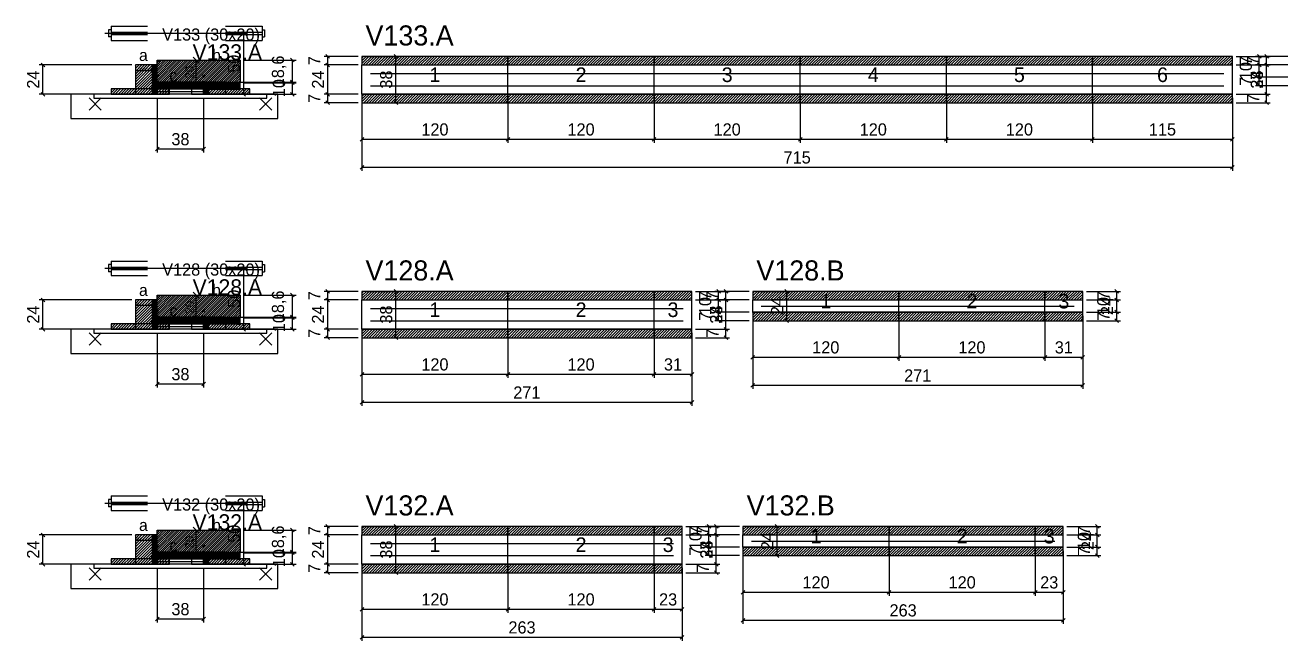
# Model space of a CAD drawing. Extents: x -9000 to 3070, y -1245 to 1250.
# Drawn here: x -69 to 963, y -1245 to -739 of the extents above; entities that cross this region are included whole.
import ezdxf
from ezdxf.enums import TextEntityAlignment as Align

# ---------------------------------------------------------------- set-up
doc = ezdxf.new("R2010")
doc.units = 0
for name, color, linetype in [('5', 5, 'Continuous'), ('BARRA_ANCORAGEM', 126, 'Continuous'), ('barrote', 126, 'Continuous'), ('CONCRETO', 251, 'Continuous'), ('COTA', 241, 'Continuous'), ('Cota Seção (2x)', 241, 'Continuous'), ('detalhes', 7, 'Continuous'), ('Hachura', 251, 'Continuous'), ('HACHURACONCRETO', 251, 'Continuous'), ('Madeira', 126, 'Continuous'), ('NOMENCLATURA', 7, 'Continuous'), ('Painéis', 200, 'Continuous'), ('presilha', 224, 'Continuous'), ('SARR_2.2x5', 40, 'Continuous'), ('SARR_2.2x7', 40, 'Continuous'), ('SARRAFO_2_2X7', 40, 'Continuous'), ('SCO-___-LAJ', 224, 'Continuous'), ('TENSOR', 224, 'Continuous'), ('Texto Seção', 7, 'Continuous')]:
    doc.layers.add(name, color=color, linetype=linetype)
doc.dimstyles.new('PAINEL', dxfattribs={"dimtxt": 10, "dimasz": 3, "dimexe": 3, "dimexo": 3, "dimgap": 3, "dimtad": 1, "dimblk": 'OBLIQUE', "dimblk1": 'OBLIQUE', "dimcen": 2.5, "dimclrd": 4, "dimclre": 4, "dimclrt": 240, "dimazin": 3, "dimtfac": 1, "dimtmove": 0, "dimatfit": 3})
doc.dimstyles.new('SECAO2X', dxfattribs={"dimtxt": 7, "dimasz": 5, "dimexe": 3, "dimexo": 3, "dimgap": 2, "dimtad": 3, "dimblk": 'OBLIQUE', "dimblk1": 'OBLIQUE', "dimcen": 2.5, "dimclrd": 4, "dimclre": 4, "dimclrt": 1, "dimazin": 3, "dimtfac": 1, "dimtmove": 0, "dimatfit": 3})

# ---------------------------------------------------------------- blocks, each defined once
blk = doc.blocks.new('PAR_ESQ')
for p, q in [((-1, -1), (1, 1)), ((-1, 1), (1, -1))]:
    blk.add_line(p, q)
blk = doc.blocks.new('PAR_FUNDO_ESQ')
for p, q in [((-1, -1), (1, 1)), ((-1, 1), (1, -1))]:
    blk.add_line(p, q)
blk = doc.blocks.new('PAR_FUNDO_DIR')
for p, q in [((-1, -1), (1, 1)), ((-1, 1), (1, -1))]:
    blk.add_line(p, q)
blk = doc.blocks.new('par_int_esq')
for p, q in [((-1, -1), (1, 1)), ((-1, 1), (1, -1))]:
    blk.add_line(p, q)
blk = doc.blocks.new('par_int_dir')
for p, q in [((-1, -1), (1, 1)), ((-1, 1), (1, -1))]:
    blk.add_line(p, q)
blk = doc.blocks.new('_OBLIQUE')
at = {"color": 0, "linetype": 'BYBLOCK'}
blk.add_line((-0.5, -0.5), (0.5, 0.5), dxfattribs=at)

msp = doc.modelspace()

# ---------------------------------------------------------------- hatches: boundary and pattern name
at = {"layer": 'COTA'}
h = msp.add_hatch(dxfattribs=at)
h.set_pattern_fill('ANSI31', scale=0.4)
h.paths.add_polyline_path([(40, -788), (40, -768), (108, -768), (108, -786.6), (78, -786.6), (78, -788)])
h = msp.add_hatch(dxfattribs=at)
h.set_pattern_fill('ANSI31', scale=0.5)
h.paths.add_polyline_path([(208, -772), (328, -772), (328, -765), (208, -765)])
h = msp.add_hatch(dxfattribs=at)
h.set_pattern_fill('ANSI31', scale=0.5)
h.paths.add_polyline_path([(328, -772), (448, -772), (448, -765), (328, -765)])
h = msp.add_hatch(dxfattribs=at)
h.set_pattern_fill('ANSI31', scale=0.5)
h.paths.add_polyline_path([(448, -772), (568, -772), (568, -765), (448, -765)])
h = msp.add_hatch(dxfattribs=at)
h.set_pattern_fill('ANSI31', scale=0.5)
h.paths.add_polyline_path([(568, -772), (688, -772), (688, -765), (568, -765)])
h = msp.add_hatch(dxfattribs=at)
h.set_pattern_fill('ANSI31', scale=0.5)
h.paths.add_polyline_path([(688, -772), (808, -772), (808, -765), (688, -765)])
h = msp.add_hatch(dxfattribs=at)
h.set_pattern_fill('ANSI31', scale=0.5)
h.paths.add_polyline_path([(808, -772), (923, -772), (923, -765), (808, -765)])
h = msp.add_hatch(dxfattribs=at)
h.set_pattern_fill('ANSI31', scale=0.5)
h.paths.add_polyline_path([(208, -803), (328, -803), (328, -796), (208, -796)])
h = msp.add_hatch(dxfattribs=at)
h.set_pattern_fill('ANSI31', scale=0.5)
h.paths.add_polyline_path([(328, -803), (448, -803), (448, -796), (328, -796)])
h = msp.add_hatch(dxfattribs=at)
h.set_pattern_fill('ANSI31', scale=0.5)
h.paths.add_polyline_path([(448, -803), (568, -803), (568, -796), (448, -796)])
h = msp.add_hatch(dxfattribs=at)
h.set_pattern_fill('ANSI31', scale=0.5)
h.paths.add_polyline_path([(568, -803), (688, -803), (688, -796), (568, -796)])
h = msp.add_hatch(dxfattribs=at)
h.set_pattern_fill('ANSI31', scale=0.5)
h.paths.add_polyline_path([(688, -803), (808, -803), (808, -796), (688, -796)])
h = msp.add_hatch(dxfattribs=at)
h.set_pattern_fill('ANSI31', scale=0.5)
h.paths.add_polyline_path([(808, -803), (923, -803), (923, -796), (808, -796)])
h = msp.add_hatch(dxfattribs=at)
h.set_pattern_fill('ANSI31', scale=0.5)
h.paths.add_polyline_path([(208, -965), (328, -965), (328, -958), (208, -958)])
h = msp.add_hatch(dxfattribs=at)
h.set_pattern_fill('ANSI31', scale=0.5)
h.paths.add_polyline_path([(328, -965), (448, -965), (448, -958), (328, -958)])
h = msp.add_hatch(dxfattribs=at)
h.set_pattern_fill('ANSI31', scale=0.5)
h.paths.add_polyline_path([(448, -965), (479, -965), (479, -958), (448, -958)])
h = msp.add_hatch(dxfattribs=at)
h.set_pattern_fill('ANSI31', scale=0.5)
h.paths.add_polyline_path([(529, -965), (649, -965), (649, -958), (529, -958)])
h = msp.add_hatch(dxfattribs=at)
h.set_pattern_fill('ANSI31', scale=0.5)
h.paths.add_polyline_path([(649, -965), (769, -965), (769, -958), (649, -958)])
h = msp.add_hatch(dxfattribs=at)
h.set_pattern_fill('ANSI31', scale=0.5)
h.paths.add_polyline_path([(769, -965), (800, -965), (800, -958), (769, -958)])
h = msp.add_hatch(dxfattribs=at)
h.set_pattern_fill('ANSI31', scale=0.4)
h.paths.add_polyline_path([(40, -981), (40, -961), (108, -961), (108, -979.6), (78, -979.6), (78, -981)])
h = msp.add_hatch(dxfattribs=at)
h.set_pattern_fill('ANSI31', scale=0.5)
h.paths.add_polyline_path([(529, -982), (649, -982), (649, -975), (529, -975)])
h = msp.add_hatch(dxfattribs=at)
h.set_pattern_fill('ANSI31', scale=0.5)
h.paths.add_polyline_path([(649, -982), (769, -982), (769, -975), (649, -975)])
h = msp.add_hatch(dxfattribs=at)
h.set_pattern_fill('ANSI31', scale=0.5)
h.paths.add_polyline_path([(769, -982), (800, -982), (800, -975), (769, -975)])
h = msp.add_hatch(dxfattribs=at)
h.set_pattern_fill('ANSI31', scale=0.5)
h.paths.add_polyline_path([(208, -996), (328, -996), (328, -989), (208, -989)])
h = msp.add_hatch(dxfattribs=at)
h.set_pattern_fill('ANSI31', scale=0.5)
h.paths.add_polyline_path([(328, -996), (448, -996), (448, -989), (328, -989)])
h = msp.add_hatch(dxfattribs=at)
h.set_pattern_fill('ANSI31', scale=0.5)
h.paths.add_polyline_path([(448, -996), (479, -996), (479, -989), (448, -989)])
h = msp.add_hatch(dxfattribs=at)
h.set_pattern_fill('ANSI31', scale=0.4)
h.paths.add_polyline_path([(40, -1174), (40, -1154), (108, -1154), (108, -1172.6), (78, -1172.6), (78, -1174)])
h = msp.add_hatch(dxfattribs=at)
h.set_pattern_fill('ANSI31', scale=0.5)
h.paths.add_polyline_path([(208, -1158), (328, -1158), (328, -1151), (208, -1151)])
h = msp.add_hatch(dxfattribs=at)
h.set_pattern_fill('ANSI31', scale=0.5)
h.paths.add_polyline_path([(328, -1158), (448, -1158), (448, -1151), (328, -1151)])
h = msp.add_hatch(dxfattribs=at)
h.set_pattern_fill('ANSI31', scale=0.5)
h.paths.add_polyline_path([(448, -1158), (471, -1158), (471, -1151), (448, -1151)])
h = msp.add_hatch(dxfattribs=at)
h.set_pattern_fill('ANSI31', scale=0.5)
h.paths.add_polyline_path([(521, -1158), (641, -1158), (641, -1151), (521, -1151)])
h = msp.add_hatch(dxfattribs=at)
h.set_pattern_fill('ANSI31', scale=0.5)
h.paths.add_polyline_path([(641, -1158), (761, -1158), (761, -1151), (641, -1151)])
h = msp.add_hatch(dxfattribs=at)
h.set_pattern_fill('ANSI31', scale=0.5)
h.paths.add_polyline_path([(761, -1158), (784, -1158), (784, -1151), (761, -1151)])
h = msp.add_hatch(dxfattribs=at)
h.set_pattern_fill('ANSI31', scale=0.5)
h.paths.add_polyline_path([(521, -1175), (641, -1175), (641, -1168), (521, -1168)])
h = msp.add_hatch(dxfattribs=at)
h.set_pattern_fill('ANSI31', scale=0.5)
h.paths.add_polyline_path([(641, -1175), (761, -1175), (761, -1168), (641, -1168)])
h = msp.add_hatch(dxfattribs=at)
h.set_pattern_fill('ANSI31', scale=0.5)
h.paths.add_polyline_path([(761, -1175), (784, -1175), (784, -1168), (761, -1168)])
h = msp.add_hatch(dxfattribs=at)
h.set_pattern_fill('ANSI31', scale=0.5)
h.paths.add_polyline_path([(208, -1189), (328, -1189), (328, -1182), (208, -1182)])
h = msp.add_hatch(dxfattribs=at)
h.set_pattern_fill('ANSI31', scale=0.5)
h.paths.add_polyline_path([(328, -1189), (448, -1189), (448, -1182), (328, -1182)])
h = msp.add_hatch(dxfattribs=at)
h.set_pattern_fill('ANSI31', scale=0.5)
h.paths.add_polyline_path([(448, -1189), (471, -1189), (471, -1182), (448, -1182)])
at = {"layer": 'Hachura'}
h = msp.add_hatch(dxfattribs=at)
h.set_pattern_fill('ANSI31', scale=0.5)
h.paths.add_polyline_path([(22, -796), (36, -796), (36, -772), (22, -772)])
h = msp.add_hatch(dxfattribs=at)
h.set_pattern_fill('ANSI31', scale=0.5)
h.paths.add_polyline_path([(22, -776.4), (36, -776.4), (36, -772), (22, -772)])
h = msp.add_hatch(dxfattribs=at)
h.set_pattern_fill('SOLID')
h.paths.add_polyline_path([(36, -796), (40, -796), (40, -772), (36, -772)])
h = msp.add_hatch(dxfattribs=at)
h.set_pattern_fill('ANSI31', scale=0.5)
h.paths.add_polyline_path([(2, -796), (22, -796), (22, -791.6), (2, -791.6)])
h = msp.add_hatch(dxfattribs=at)
h.set_pattern_fill('SOLID')
h.paths.add_polyline_path([(40, -791.6), (78, -791.6), (78, -788), (40, -788)])
h = msp.add_hatch(dxfattribs=at)
h.set_pattern_fill('ANSI31', scale=0.5)
h.paths.add_polyline_path([(40, -796), (50, -796), (50, -791.6), (40, -791.6)])
h = msp.add_hatch(dxfattribs=at)
h.set_pattern_fill('SOLID')
h.paths.add_polyline_path([(78, -796), (82, -796), (82, -786), (78, -786)])
h = msp.add_hatch(dxfattribs=at)
h.set_pattern_fill('SOLID')
h.paths.add_polyline_path([(78, -786), (108, -786), (108, -792), (78, -792)])
h = msp.add_hatch(dxfattribs=at)
h.set_pattern_fill('ANSI31', scale=0.5)
h.paths.add_polyline_path([(82, -796), (96, -796), (96, -786), (82, -786)])
h = msp.add_hatch(dxfattribs=at)
h.set_pattern_fill('ANSI31', scale=0.5)
h.paths.add_polyline_path([(82, -790.4), (96, -790.4), (96, -786), (82, -786)])
h = msp.add_hatch(dxfattribs=at)
h.set_pattern_fill('ANSI31', scale=0.5)
h.paths.add_polyline_path([(96, -796), (116, -796), (116, -791.6), (96, -791.6)])
h = msp.add_hatch(dxfattribs=at)
h.set_pattern_fill('ANSI31', scale=0.5)
h.paths.add_polyline_path([(22, -989), (36, -989), (36, -965), (22, -965)])
h = msp.add_hatch(dxfattribs=at)
h.set_pattern_fill('ANSI31', scale=0.5)
h.paths.add_polyline_path([(22, -969.4), (36, -969.4), (36, -965), (22, -965)])
h = msp.add_hatch(dxfattribs=at)
h.set_pattern_fill('SOLID')
h.paths.add_polyline_path([(36, -989), (40, -989), (40, -965), (36, -965)])
h = msp.add_hatch(dxfattribs=at)
h.set_pattern_fill('SOLID')
h.paths.add_polyline_path([(78, -989), (82, -989), (82, -979), (78, -979)])
h = msp.add_hatch(dxfattribs=at)
h.set_pattern_fill('SOLID')
h.paths.add_polyline_path([(78, -979), (108, -979), (108, -985), (78, -985)])
h = msp.add_hatch(dxfattribs=at)
h.set_pattern_fill('ANSI31', scale=0.5)
h.paths.add_polyline_path([(82, -989), (96, -989), (96, -979), (82, -979)])
h = msp.add_hatch(dxfattribs=at)
h.set_pattern_fill('ANSI31', scale=0.5)
h.paths.add_polyline_path([(82, -983.4), (96, -983.4), (96, -979), (82, -979)])
h = msp.add_hatch(dxfattribs=at)
h.set_pattern_fill('ANSI31', scale=0.5)
h.paths.add_polyline_path([(2, -989), (22, -989), (22, -984.6), (2, -984.6)])
h = msp.add_hatch(dxfattribs=at)
h.set_pattern_fill('SOLID')
h.paths.add_polyline_path([(40, -984.6), (78, -984.6), (78, -981), (40, -981)])
h = msp.add_hatch(dxfattribs=at)
h.set_pattern_fill('ANSI31', scale=0.5)
h.paths.add_polyline_path([(40, -989), (50, -989), (50, -984.6), (40, -984.6)])
h = msp.add_hatch(dxfattribs=at)
h.set_pattern_fill('ANSI31', scale=0.5)
h.paths.add_polyline_path([(96, -989), (116, -989), (116, -984.6), (96, -984.6)])
h = msp.add_hatch(dxfattribs=at)
h.set_pattern_fill('ANSI31', scale=0.5)
h.paths.add_polyline_path([(22, -1182), (36, -1182), (36, -1158), (22, -1158)])
h = msp.add_hatch(dxfattribs=at)
h.set_pattern_fill('ANSI31', scale=0.5)
h.paths.add_polyline_path([(22, -1162.4), (36, -1162.4), (36, -1158), (22, -1158)])
h = msp.add_hatch(dxfattribs=at)
h.set_pattern_fill('SOLID')
h.paths.add_polyline_path([(36, -1182), (40, -1182), (40, -1158), (36, -1158)])
h = msp.add_hatch(dxfattribs=at)
h.set_pattern_fill('SOLID')
h.paths.add_polyline_path([(40, -1177.6), (78, -1177.6), (78, -1174), (40, -1174)])
h = msp.add_hatch(dxfattribs=at)
h.set_pattern_fill('SOLID')
h.paths.add_polyline_path([(78, -1182), (82, -1182), (82, -1172), (78, -1172)])
h = msp.add_hatch(dxfattribs=at)
h.set_pattern_fill('SOLID')
h.paths.add_polyline_path([(78, -1172), (108, -1172), (108, -1178), (78, -1178)])
h = msp.add_hatch(dxfattribs=at)
h.set_pattern_fill('ANSI31', scale=0.5)
h.paths.add_polyline_path([(82, -1182), (96, -1182), (96, -1172), (82, -1172)])
h = msp.add_hatch(dxfattribs=at)
h.set_pattern_fill('ANSI31', scale=0.5)
h.paths.add_polyline_path([(82, -1176.4), (96, -1176.4), (96, -1172), (82, -1172)])
h = msp.add_hatch(dxfattribs=at)
h.set_pattern_fill('ANSI31', scale=0.5)
h.paths.add_polyline_path([(2, -1182), (22, -1182), (22, -1177.6), (2, -1177.6)])
h = msp.add_hatch(dxfattribs=at)
h.set_pattern_fill('ANSI31', scale=0.5)
h.paths.add_polyline_path([(40, -1182), (50, -1182), (50, -1177.6), (40, -1177.6)])
h = msp.add_hatch(dxfattribs=at)
h.set_pattern_fill('ANSI31', scale=0.5)
h.paths.add_polyline_path([(96, -1182), (116, -1182), (116, -1177.6), (96, -1177.6)])
at = {"layer": 'HACHURACONCRETO'}
h = msp.add_hatch(dxfattribs=at)
h.set_pattern_fill('ANSI31', scale=0.3)
h.paths.add_polyline_path([(40, -791.6), (78, -791.6), (78, -786), (40, -786)])
h = msp.add_hatch(dxfattribs=at)
h.set_pattern_fill('ANSI31', scale=0.3)
h.paths.add_polyline_path([(40, -984.6), (78, -984.6), (78, -979), (40, -979)])
h = msp.add_hatch(dxfattribs=at)
h.set_pattern_fill('ANSI31', scale=0.3)
h.paths.add_polyline_path([(40, -1177.6), (78, -1177.6), (78, -1172), (40, -1172)])

# ---------------------------------------------------------------- linework, layer by layer
for p, q in [((2, -740), (32, -740)), ((2, -740), (2, -752)), ((96, -740), (126, -740)), ((126, -740), (126, -752)), ((0, -743), (0, -749)), ((2, -743), (0, -743)), ((2, -749), (0, -749)), ((2, -745), (32, -745)), ((2, -747), (32, -747)), ((2, -752), (32, -752)), ((96, -745), (126, -745)), ((96, -747), (126, -747)), ((96, -752), (126, -752)), ((126, -743), (128, -743)), ((126, -749), (128, -749)), ((128, -743), (128, -749)), ((0, -936), (0, -942)), ((2, -936), (0, -936)), ((2, -933), (32, -933)), ((2, -933), (2, -945)), ((2, -938), (32, -938)), ((96, -933), (126, -933)), ((96, -938), (126, -938)), ((126, -933), (126, -945)), ((126, -936), (128, -936)), ((128, -936), (128, -942)), ((2, -942), (0, -942)), ((2, -940), (32, -940)), ((2, -945), (32, -945)), ((96, -940), (126, -940)), ((96, -945), (126, -945)), ((126, -942), (128, -942)), ((0, -1129), (0, -1135)), ((2, -1129), (0, -1129)), ((2, -1126), (32, -1126)), ((2, -1126), (2, -1138)), ((2, -1131), (32, -1131)), ((2, -1133), (32, -1133)), ((96, -1126), (126, -1126)), ((96, -1131), (126, -1131)), ((96, -1133), (126, -1133)), ((126, -1126), (126, -1138)), ((126, -1129), (128, -1129)), ((128, -1129), (128, -1135)), ((2, -1135), (0, -1135)), ((2, -1138), (32, -1138)), ((96, -1138), (126, -1138)), ((126, -1135), (128, -1135))]:
    msp.add_line(p, q)
at = {"layer": 'BARRA_ANCORAGEM'}
for p, q in [((40, -788.3), (78, -788.3)), ((40, -790.3), (40, -788.3)), ((40, -790.3), (78, -790.3)), ((40, -791.7), (78, -791.7)), ((40, -793.7), (40, -791.7)), ((40, -793.7), (78, -793.7)), ((78, -790.3), (78, -788.3)), ((78, -793.7), (78, -791.7)), ((40, -981.3), (78, -981.3)), ((40, -983.3), (40, -981.3)), ((40, -983.3), (78, -983.3)), ((40, -984.7), (78, -984.7)), ((40, -986.7), (40, -984.7)), ((40, -986.7), (78, -986.7)), ((78, -983.3), (78, -981.3)), ((78, -986.7), (78, -984.7)), ((40, -1174.3), (78, -1174.3)), ((40, -1176.3), (40, -1174.3)), ((78, -1176.3), (78, -1174.3)), ((40, -1176.3), (78, -1176.3)), ((40, -1177.7), (78, -1177.7)), ((40, -1179.7), (40, -1177.7)), ((40, -1179.7), (78, -1179.7)), ((78, -1179.7), (78, -1177.7))]:
    msp.add_line(p, q, dxfattribs=at)
at = {"layer": 'barrote'}
for points in [[(-31, -816), (139, -816), (139, -796), (-31, -796)], [(-31, -1009), (139, -1009), (139, -989), (-31, -989)], [(-31, -1202), (139, -1202), (139, -1182), (-31, -1182)]]:
    msp.add_lwpolyline(points, close=True, dxfattribs=at)
at = {"layer": 'CONCRETO'}
for points in [[(40, -788), (40, -768), (108, -768), (108, -786.6), (78, -786.6), (78, -788)], [(40, -981), (40, -961), (108, -961), (108, -979.6), (78, -979.6), (78, -981)], [(40, -1174), (40, -1154), (108, -1154), (108, -1172.6), (78, -1172.6), (78, -1174)]]:
    msp.add_lwpolyline(points, close=True, dxfattribs=at)
at = {"layer": 'HACHURACONCRETO'}
for points in [[(40, -791.6), (78, -791.6), (78, -786), (40, -786)], [(40, -984.6), (78, -984.6), (78, -979), (40, -979)], [(40, -1177.6), (78, -1177.6), (78, -1172), (40, -1172)]]:
    msp.add_lwpolyline(points, close=True, dxfattribs=at)
at = {"layer": 'Madeira'}
for points in [[(22, -796), (36, -796), (36, -772), (22, -772)], [(22, -776.4), (36, -776.4), (36, -772), (22, -772)], [(2, -796), (22, -796), (22, -791.6), (2, -791.6)], [(22, -796), (36, -796), (36, -791.6), (22, -791.6)], [(40, -796), (50, -796), (50, -791.6), (40, -791.6)], [(68, -796), (78, -796), (78, -791.6), (68, -791.6)], [(82, -796), (96, -796), (96, -786), (82, -786)], [(82, -790.4), (96, -790.4), (96, -786), (82, -786)], [(96, -796), (116, -796), (116, -791.6), (96, -791.6)], [(22, -989), (36, -989), (36, -965), (22, -965)], [(22, -969.4), (36, -969.4), (36, -965), (22, -965)], [(82, -989), (96, -989), (96, -979), (82, -979)], [(82, -983.4), (96, -983.4), (96, -979), (82, -979)], [(2, -989), (22, -989), (22, -984.6), (2, -984.6)], [(22, -989), (36, -989), (36, -984.6), (22, -984.6)], [(40, -989), (50, -989), (50, -984.6), (40, -984.6)], [(68, -989), (78, -989), (78, -984.6), (68, -984.6)], [(96, -989), (116, -989), (116, -984.6), (96, -984.6)], [(22, -1182), (36, -1182), (36, -1158), (22, -1158)], [(22, -1162.4), (36, -1162.4), (36, -1158), (22, -1158)], [(82, -1182), (96, -1182), (96, -1172), (82, -1172)], [(82, -1176.4), (96, -1176.4), (96, -1172), (82, -1172)], [(2, -1182), (22, -1182), (22, -1177.6), (2, -1177.6)], [(22, -1182), (36, -1182), (36, -1177.6), (22, -1177.6)], [(40, -1182), (50, -1182), (50, -1177.6), (40, -1177.6)], [(68, -1182), (78, -1182), (78, -1177.6), (68, -1177.6)], [(96, -1182), (116, -1182), (116, -1177.6), (96, -1177.6)]]:
    msp.add_lwpolyline(points, close=True, dxfattribs=at)
at = {"layer": 'Painéis'}
for p, q in [((208, -772), (328, -772)), ((208, -796), (208, -772)), ((328, -796), (328, -772)), ((328, -796), (328, -772)), ((328, -772), (448, -772)), ((328, -796), (328, -772)), ((448, -796), (448, -772)), ((448, -796), (448, -772)), ((448, -772), (568, -772)), ((448, -796), (448, -772)), ((568, -796), (568, -772)), ((568, -796), (568, -772)), ((568, -772), (688, -772)), ((568, -796), (568, -772)), ((688, -796), (688, -772)), ((688, -796), (688, -772)), ((688, -772), (808, -772)), ((688, -796), (688, -772)), ((808, -796), (808, -772)), ((808, -796), (808, -772)), ((808, -772), (923, -772)), ((808, -796), (808, -772)), ((923, -796), (923, -772)), ((208, -796), (328, -796)), ((328, -796), (448, -796)), ((448, -796), (568, -796)), ((568, -796), (688, -796)), ((688, -796), (808, -796)), ((808, -796), (923, -796)), ((208, -965), (328, -965)), ((208, -989), (208, -965)), ((328, -989), (328, -965)), ((328, -989), (328, -965)), ((328, -965), (448, -965)), ((328, -989), (328, -965)), ((448, -989), (448, -965)), ((448, -989), (448, -965)), ((448, -965), (479, -965)), ((448, -989), (448, -965)), ((479, -989), (479, -965)), ((529, -965), (649, -965)), ((529, -975), (529, -965)), ((649, -975), (649, -965)), ((649, -975), (649, -965)), ((649, -965), (769, -965)), ((649, -975), (649, -965)), ((769, -975), (769, -965)), ((769, -975), (769, -965)), ((769, -965), (800, -965)), ((769, -975), (769, -965)), ((800, -975), (800, -965)), ((529, -975), (649, -975)), ((649, -975), (769, -975)), ((769, -975), (800, -975)), ((208, -989), (328, -989)), ((328, -989), (448, -989)), ((448, -989), (479, -989)), ((208, -1158), (328, -1158)), ((208, -1182), (208, -1158)), ((328, -1182), (328, -1158)), ((328, -1182), (328, -1158)), ((328, -1158), (448, -1158)), ((328, -1182), (328, -1158)), ((448, -1182), (448, -1158)), ((448, -1182), (448, -1158)), ((448, -1158), (471, -1158)), ((448, -1182), (448, -1158)), ((471, -1182), (471, -1158)), ((521, -1158), (641, -1158)), ((521, -1168), (521, -1158)), ((641, -1168), (641, -1158)), ((641, -1168), (641, -1158)), ((641, -1158), (761, -1158)), ((641, -1168), (641, -1158)), ((761, -1168), (761, -1158)), ((761, -1168), (761, -1158)), ((761, -1158), (784, -1158)), ((761, -1168), (761, -1158)), ((784, -1168), (784, -1158)), ((521, -1168), (641, -1168)), ((641, -1168), (761, -1168)), ((761, -1168), (784, -1168)), ((208, -1182), (328, -1182)), ((328, -1182), (448, -1182)), ((448, -1182), (471, -1182))]:
    msp.add_line(p, q, dxfattribs=at)
for points in [[(36, -796), (40, -796), (40, -772), (36, -772)], [(40, -791.6), (78, -791.6), (78, -788), (40, -788)], [(78, -796), (82, -796), (82, -786), (78, -786)], [(78, -786), (108, -786), (108, -786.6), (78, -786.6)], [(36, -989), (40, -989), (40, -965), (36, -965)], [(78, -989), (82, -989), (82, -979), (78, -979)], [(78, -979), (108, -979), (108, -979.6), (78, -979.6)], [(40, -984.6), (78, -984.6), (78, -981), (40, -981)], [(36, -1182), (40, -1182), (40, -1158), (36, -1158)], [(40, -1177.6), (78, -1177.6), (78, -1174), (40, -1174)], [(78, -1182), (82, -1182), (82, -1172), (78, -1172)], [(78, -1172), (108, -1172), (108, -1172.6), (78, -1172.6)]]:
    msp.add_lwpolyline(points, close=True, dxfattribs=at)
at = {"layer": 'presilha'}
for p, q in [((-16, -809), (-6, -799)), ((-16, -799), (-6, -809)), ((124, -809), (134, -799)), ((124, -799), (134, -809)), ((-16, -1002), (-6, -992)), ((-16, -992), (-6, -1002)), ((124, -1002), (134, -992)), ((124, -992), (134, -1002)), ((-16, -1195), (-6, -1185)), ((-16, -1185), (-6, -1195)), ((124, -1195), (134, -1185)), ((124, -1185), (134, -1195))]:
    msp.add_line(p, q, dxfattribs=at)
at = {"layer": 'SARR_2.2x5'}
for points in [[(536, -970), (649, -970)], [(536, -970), (649, -970)], [(649, -970), (769, -970)], [(649, -970), (769, -970)], [(769, -970), (793, -970)], [(769, -970), (793, -970)], [(528, -1163), (641, -1163)], [(528, -1163), (641, -1163)], [(641, -1163), (761, -1163)], [(641, -1163), (761, -1163)], [(761, -1163), (777, -1163)], [(761, -1163), (777, -1163)]]:
    msp.add_lwpolyline(points, dxfattribs=at)
at = {"layer": 'SARR_2.2x7'}
for points in [[(215, -779), (328, -779)], [(215, -779), (328, -779)], [(328, -779), (448, -779)], [(328, -779), (448, -779)], [(448, -779), (568, -779)], [(448, -779), (568, -779)], [(568, -779), (688, -779)], [(568, -779), (688, -779)], [(688, -779), (808, -779)], [(688, -779), (808, -779)], [(808, -779), (916, -779)], [(808, -779), (916, -779)], [(215, -789), (328, -789)], [(215, -789), (328, -789)], [(328, -789), (448, -789)], [(328, -789), (448, -789)], [(448, -789), (568, -789)], [(448, -789), (568, -789)], [(568, -789), (688, -789)], [(568, -789), (688, -789)], [(688, -789), (808, -789)], [(688, -789), (808, -789)], [(808, -789), (916, -789)], [(808, -789), (916, -789)], [(215, -972), (328, -972)], [(215, -972), (328, -972)], [(328, -972), (448, -972)], [(328, -972), (448, -972)], [(448, -972), (472, -972)], [(448, -972), (472, -972)], [(215, -982), (328, -982)], [(215, -982), (328, -982)], [(328, -982), (448, -982)], [(328, -982), (448, -982)], [(448, -982), (472, -982)], [(448, -982), (472, -982)], [(215, -1165), (328, -1165)], [(215, -1165), (328, -1165)], [(328, -1165), (448, -1165)], [(328, -1165), (448, -1165)], [(448, -1165), (464, -1165)], [(448, -1165), (464, -1165)], [(215, -1175), (328, -1175)], [(215, -1175), (328, -1175)], [(328, -1175), (448, -1175)], [(328, -1175), (448, -1175)], [(448, -1175), (464, -1175)], [(448, -1175), (464, -1175)]]:
    msp.add_lwpolyline(points, dxfattribs=at)
at = {"layer": 'SARRAFO_2_2X7'}
for p, q in [((36, -781.2), (36, -776.8)), ((36, -776.8), (40, -776.8)), ((36, -781.2), (40, -781.2)), ((40, -781.2), (40, -776.8)), ((36, -791.2), (36, -786.8)), ((36, -786.8), (40, -786.8)), ((36, -791.2), (40, -791.2)), ((40, -791.2), (40, -786.8)), ((78, -793.2), (78, -788.8)), ((78, -788.8), (82, -788.8)), ((78, -793.2), (82, -793.2)), ((82, -793.2), (82, -788.8)), ((36, -974.2), (36, -969.8)), ((36, -969.8), (40, -969.8)), ((36, -974.2), (40, -974.2)), ((40, -974.2), (40, -969.8)), ((36, -984.2), (36, -979.8)), ((36, -979.8), (40, -979.8)), ((36, -984.2), (40, -984.2)), ((40, -984.2), (40, -979.8)), ((78, -986.2), (78, -981.8)), ((78, -981.8), (82, -981.8)), ((78, -986.2), (82, -986.2)), ((82, -986.2), (82, -981.8)), ((36, -1167.2), (36, -1162.8)), ((36, -1162.8), (40, -1162.8)), ((40, -1167.2), (40, -1162.8)), ((36, -1167.2), (40, -1167.2)), ((36, -1177.2), (36, -1172.8)), ((36, -1172.8), (40, -1172.8)), ((40, -1177.2), (40, -1172.8)), ((78, -1179.2), (78, -1174.8)), ((78, -1174.8), (82, -1174.8)), ((82, -1179.2), (82, -1174.8)), ((36, -1177.2), (40, -1177.2)), ((78, -1179.2), (82, -1179.2))]:
    msp.add_line(p, q, dxfattribs=at)
at = {"layer": 'SCO-___-LAJ'}
for points in [[(208, -772), (328, -772), (328, -765), (208, -765)], [(328, -772), (448, -772), (448, -765), (328, -765)], [(448, -772), (568, -772), (568, -765), (448, -765)], [(568, -772), (688, -772), (688, -765), (568, -765)], [(688, -772), (808, -772), (808, -765), (688, -765)], [(808, -772), (923, -772), (923, -765), (808, -765)], [(-12, -799.2), (130, -799.2), (130, -796), (-12, -796)], [(208, -803), (328, -803), (328, -796), (208, -796)], [(328, -803), (448, -803), (448, -796), (328, -796)], [(448, -803), (568, -803), (568, -796), (448, -796)], [(568, -803), (688, -803), (688, -796), (568, -796)], [(688, -803), (808, -803), (808, -796), (688, -796)], [(808, -803), (923, -803), (923, -796), (808, -796)], [(208, -965), (328, -965), (328, -958), (208, -958)], [(328, -965), (448, -965), (448, -958), (328, -958)], [(448, -965), (479, -965), (479, -958), (448, -958)], [(529, -965), (649, -965), (649, -958), (529, -958)], [(649, -965), (769, -965), (769, -958), (649, -958)], [(769, -965), (800, -965), (800, -958), (769, -958)], [(529, -982), (649, -982), (649, -975), (529, -975)], [(649, -982), (769, -982), (769, -975), (649, -975)], [(769, -982), (800, -982), (800, -975), (769, -975)], [(-12, -992.2), (130, -992.2), (130, -989), (-12, -989)], [(208, -996), (328, -996), (328, -989), (208, -989)], [(328, -996), (448, -996), (448, -989), (328, -989)], [(448, -996), (479, -996), (479, -989), (448, -989)], [(208, -1158), (328, -1158), (328, -1151), (208, -1151)], [(328, -1158), (448, -1158), (448, -1151), (328, -1151)], [(448, -1158), (471, -1158), (471, -1151), (448, -1151)], [(521, -1158), (641, -1158), (641, -1151), (521, -1151)], [(641, -1158), (761, -1158), (761, -1151), (641, -1151)], [(761, -1158), (784, -1158), (784, -1151), (761, -1151)], [(521, -1175), (641, -1175), (641, -1168), (521, -1168)], [(641, -1175), (761, -1175), (761, -1168), (641, -1168)], [(761, -1175), (784, -1175), (784, -1168), (761, -1168)], [(-12, -1185.2), (130, -1185.2), (130, -1182), (-12, -1182)], [(208, -1189), (328, -1189), (328, -1182), (208, -1182)], [(328, -1189), (448, -1189), (448, -1182), (328, -1182)], [(448, -1189), (471, -1189), (471, -1182), (448, -1182)]]:
    msp.add_lwpolyline(points, close=True, dxfattribs=at)
at = {"layer": 'TENSOR'}
for p, q in [((-3, -746), (106, -746)), ((-3, -939), (106, -939)), ((-3, -1132), (106, -1132))]:
    msp.add_line(p, q, dxfattribs=at)

# ---------------------------------------------------------------- block references
at = {"layer": 'Painéis'}
for name, p in [('par_int_esq', (40, -781)), ('par_int_dir', (78, -781)), ('PAR_ESQ', (36, -791)), ('PAR_FUNDO_ESQ', (40, -786)), ('PAR_FUNDO_DIR', (78, -786)), ('par_int_esq', (40, -974)), ('PAR_FUNDO_ESQ', (40, -979)), ('par_int_dir', (78, -974)), ('PAR_FUNDO_DIR', (78, -979)), ('PAR_ESQ', (36, -984)), ('par_int_esq', (40, -1167)), ('PAR_FUNDO_ESQ', (40, -1172)), ('par_int_dir', (78, -1167)), ('PAR_FUNDO_DIR', (78, -1172)), ('PAR_ESQ', (36, -1177))]:
    msp.add_blockref(name, p, dxfattribs=at)

# ---------------------------------------------------------------- texts
at = {"layer": '5'}
for s, p in [('1', (268, -780)), ('2', (388, -780)), ('3', (508, -780)), ('4', (628, -780)), ('5', (748, -780)), ('6', (865.5, -780)), ('1', (268, -973)), ('2', (388, -973)), ('3', (463.5, -973)), ('1', (589, -966)), ('2', (709, -966)), ('3', (784.5, -966)), ('1', (581, -1159)), ('2', (701, -1159)), ('3', (772.5, -1159)), ('1', (268, -1166)), ('2', (388, -1166)), ('3', (459.5, -1166))]:
    msp.add_text(s, height=12, dxfattribs=at).set_placement(p, align=Align.MIDDLE_CENTER)
at = {"layer": 'detalhes'}
for s, p in [('a', (25, -768.7)), ('b', (85, -768.7)), ('c', (50, -785.5)), ('a', (25, -961.7)), ('b', (85, -961.7)), ('c', (50, -978.5)), ('b', (85, -1154.7)), ('a', (25, -1154.7)), ('c', (50, -1171.5))]:
    msp.add_text(s, height=9.6, dxfattribs=at).set_placement(p)
at = {"layer": 'NOMENCLATURA'}
for s, p in [('V133.A', (211, -756)), ('V128.A', (211, -949)), ('V128.B', (532, -949)), ('V132.A', (211, -1142)), ('V132.B', (524, -1142))]:
    msp.add_text(s, height=16.5, dxfattribs=at).set_placement(p)
at = {"layer": 'Texto Seção'}
for s, height, p in [('V133 (30x20)', 10, (44, -752)), ('V133.A', 13, (69, -768)), ('V128 (30x20)', 10, (44, -945)), ('V128.A', 13, (69, -961)), ('V132 (30x20)', 10, (44, -1138)), ('V132.A', 13, (69, -1154))]:
    msp.add_text(s, height=height, dxfattribs=at).set_placement(p)

# ---------------------------------------------------------------- dimensions: what is measured, and where the dimension line sits
at = {"layer": 'COTA'}
for base, p1, p2 in [((111, -796), (96, -796), (96, -746)), ((-54, -796), (2, -796), (22, -772)), ((151, -786.6), (108, -786.6), (108, -768)), ((180, -772), (208, -772), (208, -765)), ((180, -796), (208, -796), (208, -772)), ((236, -803), (208, -803), (208, -765)), ((951, -803), (923, -803), (923, -765)), ((951, -772), (923, -772), (923, -765)), ((951, -796), (923, -796), (923, -772)), ((945, -772), (973, -772), (973, -765)), ((945, -782), (973, -782), (973, -772)), ((151, -796), (96, -796), (96, -786)), ((945, -789), (973, -789), (973, -782)), ((180, -803), (208, -803), (208, -796)), ((951, -803), (923, -803), (923, -796)), ((111, -989), (96, -989), (96, -939)), ((151, -979.6), (108, -979.6), (108, -961)), ((180, -965), (208, -965), (208, -958)), ((236, -996), (208, -996), (208, -958)), ((507, -996), (479, -996), (479, -958)), ((507, -965), (479, -965), (479, -958)), ((501, -965), (529, -965), (529, -958)), ((557, -982), (529, -982), (529, -958)), ((828, -982), (800, -982), (800, -958)), ((828, -965), (800, -965), (800, -958)), ((-54, -989), (2, -989), (22, -965)), ((180, -989), (208, -989), (208, -965)), ((507, -989), (479, -989), (479, -965)), ((501, -975), (529, -975), (529, -965)), ((828, -975), (800, -975), (800, -965)), ((151, -989), (96, -989), (96, -979)), ((501, -982), (529, -982), (529, -975)), ((828, -982), (800, -982), (800, -975)), ((180, -996), (208, -996), (208, -989)), ((507, -996), (479, -996), (479, -989)), ((111, -1182), (96, -1182), (96, -1132)), ((151, -1172.6), (108, -1172.6), (108, -1154)), ((180, -1158), (208, -1158), (208, -1151)), ((236, -1189), (208, -1189), (208, -1151)), ((499, -1189), (471, -1189), (471, -1151)), ((499, -1158), (471, -1158), (471, -1151)), ((493, -1158), (521, -1158), (521, -1151)), ((549, -1175), (521, -1175), (521, -1151)), ((812, -1175), (784, -1175), (784, -1151)), ((812, -1158), (784, -1158), (784, -1151)), ((-54, -1182), (2, -1182), (22, -1158)), ((180, -1182), (208, -1182), (208, -1158)), ((499, -1182), (471, -1182), (471, -1158)), ((493, -1168), (521, -1168), (521, -1158)), ((812, -1168), (784, -1168), (784, -1158)), ((151, -1182), (96, -1182), (96, -1172)), ((493, -1175), (521, -1175), (521, -1168)), ((812, -1175), (784, -1175), (784, -1168)), ((180, -1189), (208, -1189), (208, -1182)), ((499, -1189), (471, -1189), (471, -1182))]:
    msp.add_linear_dim(base=base, p1=p1, p2=p2, angle=90, dimstyle='PAINEL', dxfattribs=at).render()
for base, p1, p2 in [((40, -841), (40, -796), (78, -796)), ((208, -833), (208, -796), (328, -796)), ((208, -856), (208, -796), (923, -796)), ((328, -833), (328, -796), (448, -796)), ((448, -833), (448, -796), (568, -796)), ((568, -833), (568, -796), (688, -796)), ((688, -833), (688, -796), (808, -796)), ((808, -833), (808, -796), (923, -796)), ((529, -1012), (529, -975), (649, -975)), ((529, -1035), (529, -975), (800, -975)), ((649, -1012), (649, -975), (769, -975)), ((769, -1012), (769, -975), (800, -975)), ((40, -1034), (40, -989), (78, -989)), ((208, -1026), (208, -989), (328, -989)), ((208, -1049), (208, -989), (479, -989)), ((328, -1026), (328, -989), (448, -989)), ((448, -1026), (448, -989), (479, -989)), ((521, -1205), (521, -1168), (641, -1168)), ((521, -1228), (521, -1168), (784, -1168)), ((641, -1205), (641, -1168), (761, -1168)), ((761, -1205), (761, -1168), (784, -1168)), ((40, -1227), (40, -1182), (78, -1182)), ((208, -1219), (208, -1182), (328, -1182)), ((208, -1242), (208, -1182), (471, -1182)), ((328, -1219), (328, -1182), (448, -1182)), ((448, -1219), (448, -1182), (471, -1182))]:
    msp.add_linear_dim(base=base, p1=p1, p2=p2, dimstyle='PAINEL', dxfattribs=at).render()
at = {"layer": 'Cota Seção (2x)'}
for base, p1, p2 in [((72, -788), (40, -788), (40, -768)), ((72, -981), (40, -981), (40, -961)), ((72, -1174), (40, -1174), (40, -1154))]:
    msp.add_linear_dim(base=base, p1=p1, p2=p2, angle=90, dimstyle='SECAO2X', dxfattribs=at).render()

doc.saveas('drawing.dxf')
